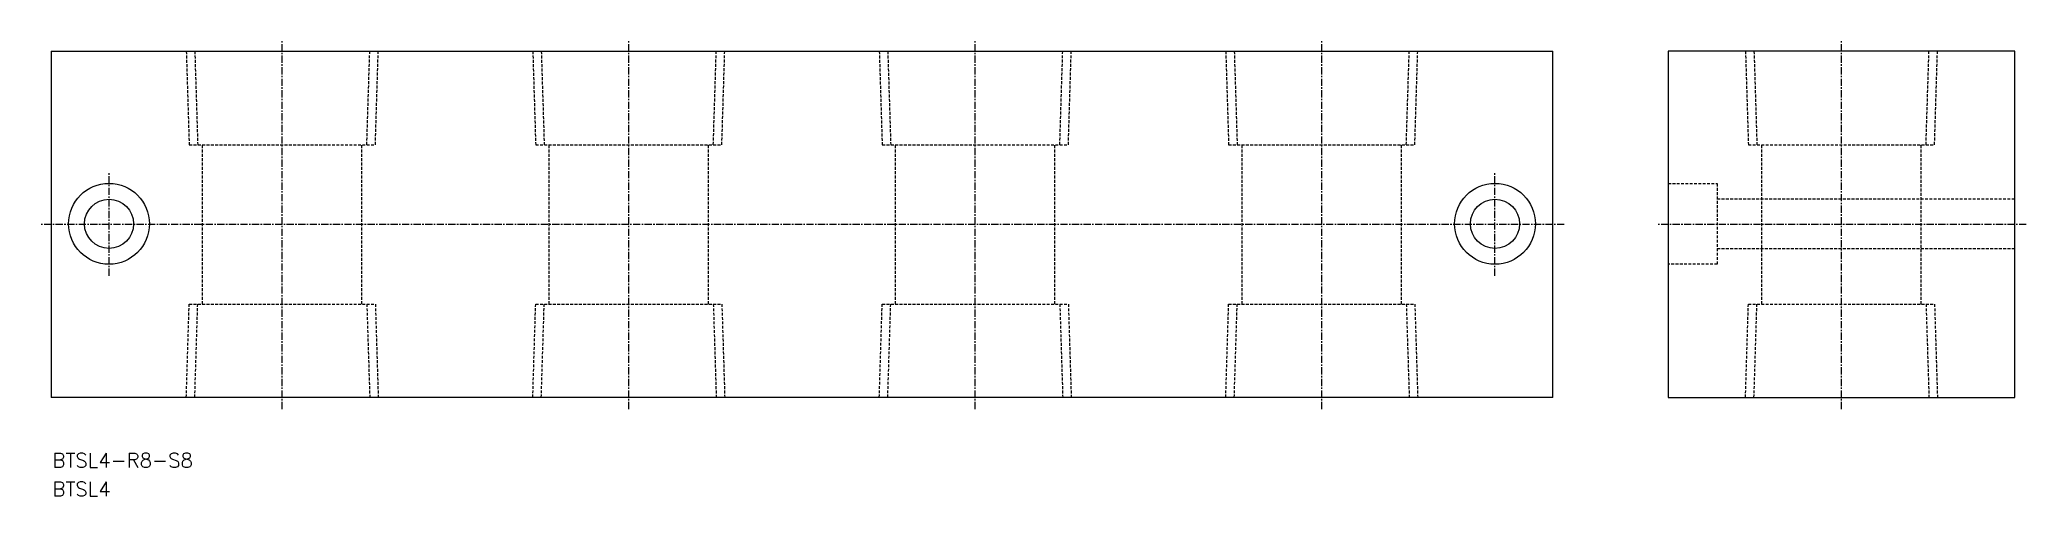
# Model space of a CAD drawing. Extents: x 37 to 381, y 101 to 180.
import ezdxf
from ezdxf.enums import TextEntityAlignment as Align

# ---------------------------------------------------------------- set-up
doc = ezdxf.new("R2010")
doc.units = 0
doc.linetypes.add('CENTER', pattern=[2, 1.25, -0.25, 0.25, -0.25])
doc.linetypes.add('DASHED', pattern=[0.75, 0.5, -0.25])
doc.layers.get('0').update_dxf_attribs({"linetype": 'CONTINUOUS'})
doc.layers.add('CENTER', color=1, linetype='CENTER')
doc.styles.get("Standard").update_dxf_attribs({"font": 'txt.shx', "bigfont": 'extfont.shx'})

msp = doc.modelspace()

# ---------------------------------------------------------------- linework, layer by layer
at = {"color": 7, "linetype": 'CONTINUOUS'}
for p, q in [((39, 178.5), (299, 178.5)), ((39, 178.5), (39, 118.5)), ((299, 118.5), (299, 178.5)), ((299, 118.5), (39, 118.5))]:
    msp.add_line(p, q, dxfattribs=at)
at = {"color": 3, "linetype": 'DASHED'}
for p, q in [((62.38, 178.5), (62.88, 162.3)), ((63.85, 178.5), (64.36, 162.3)), ((93.64, 162.3), (94.15, 178.5)), ((95.12, 162.3), (95.62, 178.5)), ((122.38, 178.5), (122.88, 162.3)), ((123.85, 178.5), (124.36, 162.3)), ((153.64, 162.3), (154.15, 178.5)), ((155.12, 162.3), (155.62, 178.5)), ((182.38, 178.5), (182.88, 162.3)), ((183.85, 178.5), (184.36, 162.3)), ((213.64, 162.3), (214.15, 178.5)), ((215.12, 162.3), (215.62, 178.5)), ((242.38, 178.5), (242.88, 162.3)), ((243.85, 178.5), (244.36, 162.3)), ((273.64, 162.3), (274.15, 178.5)), ((275.12, 162.3), (275.62, 178.5)), ((332.38, 178.5), (332.88, 162.3)), ((333.85, 178.5), (334.36, 162.3)), ((363.64, 162.3), (364.15, 178.5)), ((365.12, 162.3), (365.62, 178.5)), ((62.88, 162.3), (95.12, 162.3)), ((65.2, 134.7), (65.2, 162.3)), ((92.8, 134.7), (92.8, 162.3)), ((122.88, 162.3), (155.12, 162.3)), ((125.2, 134.7), (125.2, 162.3)), ((152.8, 134.7), (152.8, 162.3)), ((182.88, 162.3), (215.12, 162.3)), ((185.2, 134.7), (185.2, 162.3)), ((212.8, 134.7), (212.8, 162.3)), ((242.88, 162.3), (275.12, 162.3)), ((245.2, 134.7), (245.2, 162.3)), ((272.8, 134.7), (272.8, 162.3)), ((332.88, 162.3), (365.12, 162.3)), ((335.2, 134.7), (335.2, 162.3)), ((362.8, 134.7), (362.8, 162.3)), ((318.98, 155.59), (327.5, 155.59)), ((327.5, 155.59), (327.5, 141.6)), ((378.98, 152.85), (327.5, 152.85)), ((327.5, 141.6), (318.98, 141.6)), ((327.5, 144.35), (378.98, 144.35)), ((62.38, 118.5), (62.88, 134.7)), ((62.88, 134.7), (95.12, 134.7)), ((63.85, 118.5), (64.36, 134.7)), ((93.64, 134.7), (94.15, 118.5)), ((95.12, 134.7), (95.62, 118.5)), ((122.38, 118.5), (122.88, 134.7)), ((122.88, 134.7), (155.12, 134.7)), ((123.85, 118.5), (124.36, 134.7)), ((153.64, 134.7), (154.15, 118.5)), ((155.12, 134.7), (155.62, 118.5)), ((182.38, 118.5), (182.88, 134.7)), ((182.88, 134.7), (215.12, 134.7)), ((183.85, 118.5), (184.36, 134.7)), ((213.64, 134.7), (214.15, 118.5)), ((215.12, 134.7), (215.62, 118.5)), ((242.38, 118.5), (242.88, 134.7)), ((242.88, 134.7), (275.12, 134.7)), ((243.85, 118.5), (244.36, 134.7)), ((273.64, 134.7), (274.15, 118.5)), ((275.12, 134.7), (275.62, 118.5)), ((332.38, 118.5), (332.88, 134.7)), ((332.88, 134.7), (365.12, 134.7)), ((333.85, 118.5), (334.36, 134.7)), ((363.64, 134.7), (364.15, 118.5)), ((365.12, 134.7), (365.62, 118.5))]:
    msp.add_line(p, q, dxfattribs=at)
at = {"color": 7, "linetype": 'CONTINUOUS'}
msp.add_lwpolyline([(319, 118.5), (379, 118.5), (379, 178.5), (319, 178.5)], close=True, dxfattribs=at)
for centre, radius in [((49, 148.6), 7), ((289, 148.6), 7), ((49, 148.6), 4.25), ((289, 148.6), 4.25)]:
    msp.add_circle(centre, radius, dxfattribs=at)
at = {"layer": 'CENTER', "color": 1, "linetype": 'CENTER'}
for p, q in [((79, 116.5), (79, 180.5)), ((139, 116.5), (139, 180.5)), ((199, 116.5), (199, 180.5)), ((259, 116.5), (259, 180.5)), ((349, 116.5), (349, 180.5)), ((49, 139.6), (49, 157.6)), ((289, 139.6), (289, 157.6)), ((301, 148.5), (37, 148.5)), ((381, 148.5), (317, 148.5))]:
    msp.add_line(p, q, dxfattribs=at)

# ---------------------------------------------------------------- texts
at = {"color": 7, "linetype": 'CONTINUOUS'}
for s, p in [('BTSL4-R8-S8', (39.2, 107.64)), ('BTSL4', (39.2, 102.64))]:
    msp.add_text(s, height=2.5, dxfattribs=at).set_placement(p, align=Align.MIDDLE_LEFT)

doc.saveas('drawing.dxf')
